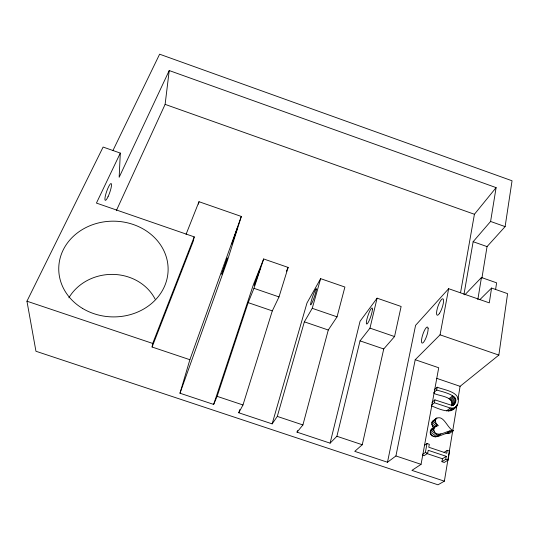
<?xml version="1.0" encoding="UTF-8"?>
<svg xmlns="http://www.w3.org/2000/svg" width="539" height="539" viewBox="0 0 539 539"><rect width="100%" height="100%" fill="white"/><g stroke="black" fill="none" stroke-linecap="round" stroke-linejoin="round"><path stroke-width="0.81" d="M457.085 404.466L444.372 481.165L437.991 484.804L35.958 351.26L26.95 301.2L103.111 147.059L120.312 153.089L119.153 177.291L169.226 70.548L496.116 187.619L490.591 221.455L473.148 241.701L463.971 294.382M452.787 405.611C464.018 395.855 441.697 391.678 436.705 390.054L433.74 392.574M451.514 405.86C454.417 396.118 439.029 396.293 433.935 393.349M116.316 210.702L165.116 104.371L169.226 70.548M457.901 399.514L460.09 386.322L498.851 355.093L507.583 293.647L491.575 288.055L479.791 299.718M495.617 289.389L496.608 282.827L481.442 277.511L464.834 294.833M481.94 277.969L487.047 246.606L505.117 226.616L512.05 180.781L159.618 54.196L113.015 150.374M491.575 288.055L489.291 302.864L448.65 288.702L415.582 325.34L387.494 462.246L354.756 451.359L362.262 444.736L383.741 348.969L394.555 336.558L401.124 306.482L377.091 298.168L360.065 321.251L330.09 443.152L297.043 432.157L297.481 430.54M477.837 299.596L481.442 277.511M422.556 455.219L424.085 455.731L427.696 453.265L428.229 450.308L446.252 456.338L442.452 458.763L441.953 461.701L444.244 462.469L448.071 460.077L449.56 451.096L447.262 450.328L444.096 452.389M441.953 461.701L445.76 459.302L446.252 456.338M447.262 450.328L446.77 453.265L428.781 447.235L429.307 444.304L427.003 443.53L424.611 445.241M297.043 432.157L302.911 424.948L328.278 330.016L337.05 316.831L344.899 287.038L320.638 278.656L312.243 308.321L304.353 321.837L277.295 416.411L272.141 423.876L238.784 412.78L242.981 404.971L272.31 310.888L279.007 296.915L288.149 267.425L263.672 258.963L253.963 288.325L248.169 302.635L217.116 396.347L213.653 404.418L179.979 393.221L189.876 359.708L152.092 347.028L152.699 343.444L194.229 236.87L96.441 203.082L120.312 153.089M460.555 292.677L474.421 214.273L496.116 187.619M422.387 454.552L425.379 452.484L427.003 443.53M431.429 405.187L434.4 402.754L434.919 399.877L451.17 405.18L454.04 404.648M436.705 390.054L437.217 387.224C444.466 390.162 462.085 391.819 457.665 404.25C452.531 415.852 439.979 409.256 431.631 405.941M444.372 481.165L411.937 470.379L421.053 464.335L438.712 367.753L415.212 359.722L395.929 455.96L387.494 462.246M415.212 359.722L440.06 334.84L448.65 288.702M198.473 204.146L198.999 201.707L241.317 216.449L227.431 260.512L179.979 393.221M194.229 236.87L193.252 241.236L152.092 347.028M330.09 443.152L336.895 436.28L360.032 340.864L369.976 328.123L377.091 298.168M272.141 423.876L306.967 303.019L320.638 278.656M238.784 412.78L239.788 409.573M213.653 404.418L253.404 284.626L263.672 258.963M189.876 359.708L241.317 216.449M435.317 420.204L435.862 418.796C443.584 413.682 447.127 428.33 453.306 430.749L449.499 433.403C443.233 432.305 435.923 440.599 430.802 434.602C428.296 430.061 434.279 425.958 438.328 425.702L436.017 423.465L435.317 420.204L431.705 422.967L432.393 426.201L434.225 428.06M431.705 422.967L432.244 421.572L436.907 417.833M453.306 430.749C447.592 430.088 442.681 435.061 437.028 434.003C433.834 433.08 432.44 428.249 435.478 426.315M186.056 234.337L198.999 201.707M286.371 271.225L288.149 267.425M451.352 410.442L457.032 405.665M434.252 389.764L437.217 387.224M431.948 402.323L434.919 399.877M449.061 398.685L452.78 395.727M449.964 399.284L453.697 396.327M450.759 400.026L454.498 397.075M451.406 400.969L455.152 398.025M451.803 402.067L455.556 399.136M451.951 403.287L455.711 400.369M451.85 404.587L455.61 401.676M452.14 405.375L455.28 402.956M452.875 405.395L454.754 403.947M432.244 421.572L435.862 418.796M446.541 410.866L450.267 408.01L453.703 408.131L455.118 407.585M435.236 419.719L436.449 418.79M448.367 411.116L452.113 408.259M431.732 424.57L435.35 421.821M449.944 410.981L453.703 408.131M452.403 409.633L456.183 406.77M432.393 426.201L436.017 423.465M433.316 427.346L436.961 424.624M430.749 430.048L434.367 427.346M433.673 428.114L436.705 425.85M430.183 431.469L433.801 428.788M430.189 433.08L433.807 430.405M430.802 434.602L434.434 431.941M431.901 435.856L435.546 433.208M433.369 436.644L437.028 434.003M435.182 436.927L438.867 434.293M437.27 436.57L440.969 433.935M446.002 433.625L449.782 430.971M447.714 433.396L451.507 430.742M431.854 429.024L433.066 428.566M450.267 408.01L434.4 402.754M217.116 396.347L242.981 404.971M277.295 416.411L302.911 424.948M336.895 436.28L362.262 444.736M395.929 455.96L421.053 464.335M425.379 452.484L427.696 453.265M445.76 459.302L448.071 460.077M426.942 453.575L442.452 458.763M26.95 301.2L152.699 343.444M436.711 378.351L460.09 386.322M253.963 288.325L279.007 296.915M312.243 308.321L337.05 316.831M369.976 328.123L394.555 336.558M248.169 302.635L272.31 310.888M304.353 321.837L328.278 330.016M360.032 340.864L383.741 348.969M440.06 334.84L498.851 355.093M473.148 241.701L487.047 246.606M165.116 104.371L474.421 214.273M490.591 221.455L505.117 226.616M68.871 297.811A48.22 43.437 -3.6 0 1 112.745 274.391A48.22 43.437 -3.6 0 1 155.077 299.03M316.353 289.12L316.252 290.056A8.53 0.849 -71.1 0 1 313.051 300.412A8.53 0.849 -71.1 0 1 310.605 304.367L310.727 303.396A8.53 0.849 -71.1 0 1 313.907 293.128A8.53 0.849 -71.1 0 1 316.353 289.12M221.792 274.108L227.404 258.073L221.792 274.108M259.865 269.264L254.246 285.441L259.865 269.264M231.905 243.884L237.632 227.505L231.905 243.884M428.121 328.608L427.939 327.584A8.456 2.075 -71.6 0 0 424.146 331.087A8.456 2.075 -71.6 0 0 421.491 341.436L421.653 342.487A8.456 2.075 -71.6 0 0 425.46 339.051A8.456 2.075 -71.6 0 0 428.121 328.608M372.436 309.42L372.402 308.436A8.496 1.469 -71.3 0 0 369.276 312.196A8.496 1.469 -71.3 0 0 366.358 322.504L366.379 323.515A8.496 1.469 -71.3 0 0 369.511 319.822A8.496 1.469 -71.3 0 0 372.436 309.42M82.629 308.476A54.688 47.863 0.9 0 0 167.973 272.801A54.688 47.863 0.9 0 0 89.717 225.821A54.688 47.863 0.9 0 0 82.629 308.476M108.049 196.695A8.9 1.637 -70.8 0 0 111.162 183.556A8.9 1.637 -70.8 0 0 105.428 195.623A8.9 1.637 -70.8 0 0 108.049 196.695M439.548 313.274A8.664 2.19 -71 0 0 443.307 299.266A8.664 2.19 -71 0 0 437.304 308.524A8.664 2.19 -71 0 0 439.548 313.274"/></g></svg>
